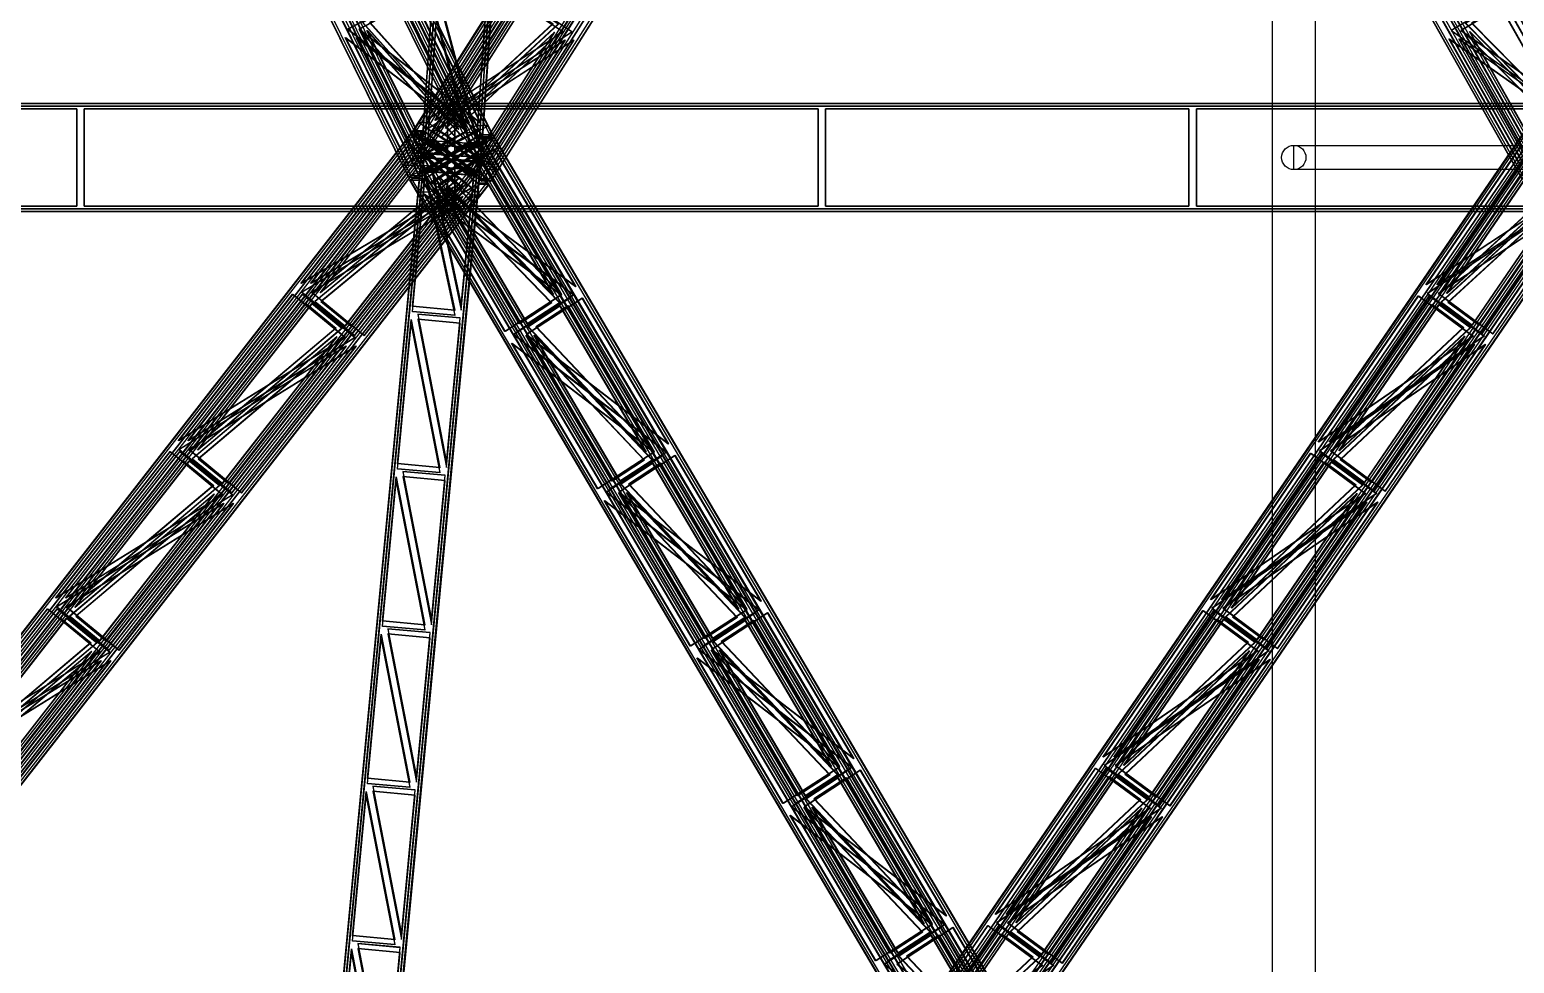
# Model space of a CAD drawing. Header units: millimetres. Extents: x -48000 to 1060615, y -2000 to 333000.
# Drawn here: x -11377 to -364, y 74025 to 80947 of the extents above; entities that cross this region are included whole.
import ezdxf

# ---------------------------------------------------------------- set-up
doc = ezdxf.new("R2010")
doc.units = ezdxf.units.MM
doc.layers.add('D-STR-CORE', color=7, linetype='Continuous', lineweight=25)
doc.layers.add('D-STR-STRC', color=7, linetype='Continuous', lineweight=25)

msp = doc.modelspace()

# ---------------------------------------------------------------- linework, layer by layer
at = {"layer": 'D-STR-CORE'}
for points in [[(-2160, 18300), (-1840, 18300), (-1840, 224550), (-2160, 224550)], [(-2160, 18300), (-1840, 18300), (-1840, 224550), (-2160, 224550)], [(-2000, 80090), (2000, 80090), (2000, 79910), (-2000, 79910)], [(2000, 79910), (-2000, 79910), (-2000, 80090), (2000, 80090)]]:
    msp.add_lwpolyline(points, close=True, dxfattribs=at)
msp.add_circle((-2000, 80000), 90, dxfattribs=at)
at = {"layer": 'D-STR-STRC'}
for points in [[(-8546.53, 80174.39), (-296.53, 93174.39)], [(-8477.42, 80174.39), (-227.42, 93174.39)], [(-8116.11, 80086.83), (-14541.46, 93086.83)], [(-8099, 80095.97), (-14524.35, 93095.97)], [(-8058.75, 80086.83), (-14484.1, 93086.83)], [(-8041.63, 80095.97), (-14466.98, 93095.97)], [(-8037.02, 80137.1), (-14462.37, 93137.1)], [(-8019.91, 80146.24), (-14445.25, 93146.24)], [(-7949.6, 80137.1), (-14374.95, 93137.1)], [(-7932.49, 80146.24), (-14357.84, 93146.24)], [(-8530.16, 80163.49), (-280.16, 93163.49)], [(-8461.05, 80163.49), (-211.05, 93163.49)], [(-8444.6, 80114.44), (-194.6, 93114.44)], [(-8428.22, 80103.54), (-178.22, 93103.54)], [(-8399.25, 80114.44), (-149.25, 93114.44)], [(-8382.87, 80103.54), (-132.87, 93103.54)], [(-8469.47, 80030.39), (-7557.15, 93030.39)], [(-8469.47, 80030.39), (-7557.15, 93030.39)], [(-8469.47, 79999.82), (-7557.15, 92999.82)], [(-8469.47, 79999.82), (-7557.15, 92999.82)], [(-8449.52, 80029.02), (-7537.19, 93029.02)], [(-8449.52, 80029.02), (-7537.19, 93029.02)], [(-8449.52, 79998.44), (-7537.19, 92998.44)], [(-8449.52, 79998.44), (-7537.19, 92998.44)], [(-8050.48, 80001.56), (-7138.16, 93001.56)], [(-8050.48, 80001.56), (-7138.16, 93001.56)], [(-8050.48, 79970.98), (-7138.16, 92970.98)], [(-8050.48, 79970.98), (-7138.16, 92970.98)], [(-8030.53, 80000.18), (-7118.2, 93000.18)], [(-8030.53, 80000.18), (-7118.2, 93000.18)], [(-8030.53, 79969.61), (-7118.2, 92969.61)], [(-8030.53, 79969.61), (-7118.2, 92969.61)], [(-8567.51, 79853.76), (-14992.86, 92853.76)], [(-8550.4, 79862.9), (-14975.75, 92862.9)], [(-8480.09, 79853.76), (-14905.44, 92853.76)], [(-8462.98, 79862.9), (-14888.33, 92862.9)], [(-8458.37, 79904.03), (-14883.71, 92904.03)], [(-8441.25, 79913.17), (-14866.6, 92913.17)], [(-8401, 79904.03), (-14826.35, 92904.03)], [(-8383.89, 79913.17), (-14809.24, 92913.17)], [(-8117.13, 79896.46), (132.87, 92896.46)], [(-8100.75, 79885.56), (149.25, 92885.56)], [(-8071.78, 79896.46), (178.22, 92896.46)], [(-8055.4, 79885.56), (194.6, 92885.56)], [(-8038.95, 79836.51), (211.05, 92836.51)], [(-7969.84, 79836.51), (280.16, 92836.51)], [(-307.05, 79839.11), (-7644.72, 92839.11)], [(-290.27, 79849.17), (-7627.95, 92849.17)], [(-229.83, 79839.11), (-7567.5, 92839.11)], [(-213.05, 79849.17), (-7550.73, 92849.17)], [(-201.5, 79894.42), (-7539.18, 92894.42)], [(-184.72, 79904.47), (-7522.4, 92904.47)], [(-150.82, 79894.42), (-7488.5, 92894.42)], [(-134.05, 79904.47), (-7471.72, 92904.47)], [(-8022.58, 79825.61), (227.42, 92825.61)], [(-7953.47, 79825.61), (296.53, 92825.61)], [(-16500, 80400), (16500, 80400)], [(16500, 80400), (-16500, 80400)], [(-16500, 80380), (16500, 80380)], [(16500, 80380), (-16500, 80380)], [(-19443.53, 66200.26), (-8530.4, 80200.26)], [(-19428.38, 66187.75), (-8515.25, 80187.75)], [(-19367.67, 66200.26), (-8454.54, 80200.26)], [(-19352.52, 66187.75), (-8439.39, 80187.75)], [(-9875.76, 66185.31), (-294.2, 80185.31)], [(-9860.05, 66173.73), (-278.49, 80173.73)], [(-9790.07, 66185.31), (-208.51, 80185.31)], [(-9774.36, 66173.73), (-192.8, 80173.73)], [(-8591.2, 80122.27), (-8530.4, 80200.26)], [(-8546.53, 80174.39), (-8493.32, 80258.23)], [(-8515.34, 80122.27), (-8454.54, 80200.26)], [(-8477.42, 80174.39), (-8424.21, 80258.23)], [(-8444.6, 80114.44), (-8391.39, 80198.29)], [(-8399.25, 80114.44), (-8346.04, 80198.29)], [(-8099, 80095.97), (-8142.96, 80184.92)], [(-8041.63, 80095.97), (-8085.6, 80184.92)], [(-8019.91, 80146.24), (-8063.87, 80235.19)], [(-7932.49, 80146.24), (-7976.45, 80235.19)], [(-19347.15, 66131.42), (-8434.02, 80131.42)], [(-19331.99, 66118.91), (-8418.86, 80118.91)], [(-19297.36, 66131.42), (-8384.23, 80131.42)], [(-19282.21, 66118.91), (-8369.08, 80118.91)], [(-9774.63, 66121.61), (-193.07, 80121.61)], [(-9758.92, 66110.03), (-177.36, 80110.03)], [(-9718.4, 66121.61), (-136.83, 80121.61)], [(-9702.69, 66110.03), (-121.12, 80110.03)], [(-8494.81, 80053.43), (-8434.02, 80131.42)], [(-8469.47, 80030.39), (-8462.54, 80129.19)], [(-8469.47, 80030.39), (-8462.54, 80129.19)], [(-8469.47, 79999.82), (-8462.54, 80098.61)], [(-8469.47, 79999.82), (-8462.54, 80098.61)], [(-8445.03, 80053.43), (-8384.23, 80131.42)], [(121.47, 66100.03), (-8128.53, 80100.03)], [(137.65, 66110.56), (-8112.35, 80110.56)], [(-8062.25, 80025.54), (-8112.35, 80110.56)], [(185.98, 66100.03), (-8064.02, 80100.03)], [(193.57, 66157.94), (-8056.43, 80157.94)], [(202.16, 66110.56), (-8047.84, 80110.56)], [(-7997.74, 80025.54), (-8047.84, 80110.56)], [(209.76, 66168.47), (-8040.24, 80168.47)], [(-7990.14, 80083.45), (-8040.24, 80168.47)], [(-8030.53, 80000.18), (-8023.6, 80098.98)], [(-8030.53, 80000.18), (-8023.6, 80098.98)], [(-8030.53, 79969.61), (-8023.6, 80068.4)], [(-8030.53, 79969.61), (-8023.6, 80068.4)], [(291.88, 66157.94), (-7958.12, 80157.94)], [(308.06, 66168.47), (-7941.94, 80168.47)], [(-7891.84, 80083.45), (-7941.94, 80168.47)], [(-9800.61, 66040.66), (-8469.05, 80040.66)], [(-9800.61, 66040.66), (-8469.05, 80040.66)], [(-9800.61, 65999.55), (-8469.05, 79999.55)], [(-9800.61, 65999.55), (-8469.05, 79999.55)], [(-9780.7, 66038.83), (-8449.13, 80038.83)], [(-9780.7, 66038.83), (-8449.13, 80038.83)], [(-9780.7, 65997.72), (-8449.13, 79997.72)], [(-9780.7, 65997.72), (-8449.13, 79997.72)], [(-9382.43, 66002.28), (-8050.87, 80002.28)], [(-9382.43, 66002.28), (-8050.87, 80002.28)], [(-9382.43, 65961.17), (-8050.87, 79961.17)], [(-9382.43, 65961.17), (-8050.87, 79961.17)], [(-9362.52, 66000.45), (-8030.95, 80000.45)], [(-9362.52, 66000.45), (-8030.95, 80000.45)], [(-9362.52, 65959.34), (-8030.95, 79959.34)], [(-9362.52, 65959.34), (-8030.95, 79959.34)], [(-8458.37, 79904.03), (-8502.33, 79992.97)], [(-8478.35, 79942.85), (-8469.05, 80040.66)], [(-8478.35, 79942.85), (-8469.05, 80040.66)], [(-8478.35, 79901.74), (-8469.05, 79999.55)], [(-8478.35, 79901.74), (-8469.05, 79999.55)], [(-8401, 79904.03), (-8444.96, 79992.97)], [(-8100.75, 79885.56), (-8047.54, 79969.4)], [(-8055.4, 79885.56), (-8002.19, 79969.4)], [(-8040.26, 79902.64), (-8030.95, 80000.45)], [(-8040.26, 79902.64), (-8030.95, 80000.45)], [(-8040.26, 79861.53), (-8030.95, 79959.34)], [(-8040.26, 79861.53), (-8030.95, 79959.34)], [(-19044.06, 65881.09), (-8130.92, 79881.09)], [(-19028.9, 65868.58), (-8115.77, 79868.58)], [(-18994.27, 65881.09), (-8081.14, 79881.09)], [(-18979.12, 65868.58), (-8065.98, 79868.58)], [(-9460.44, 65889.97), (121.12, 79889.97)], [(-9444.73, 65878.39), (136.83, 79878.39)], [(-9404.21, 65889.97), (177.36, 79889.97)], [(-9388.5, 65878.39), (193.07, 79878.39)], [(-8567.51, 79853.76), (-8611.47, 79942.7)], [(-291.88, 65842.06), (-8541.88, 79842.06)], [(-8480.09, 79853.76), (-8524.06, 79942.7)], [(-202.16, 65889.44), (-8452.16, 79889.44)], [(-8402.06, 79804.42), (-8452.16, 79889.44)], [(-193.57, 65842.06), (-8443.57, 79842.06)], [(-185.98, 65899.97), (-8435.98, 79899.97)], [(-137.65, 65889.44), (-8387.65, 79889.44)], [(-8337.55, 79804.42), (-8387.65, 79889.44)], [(-121.47, 65899.97), (-8371.47, 79899.97)], [(-8176.57, 79790.58), (-8115.77, 79868.58)], [(-8126.78, 79790.58), (-8065.98, 79868.58)], [(-8022.58, 79825.61), (-7969.37, 79909.46)], [(-7953.47, 79825.61), (-7900.26, 79909.46)], [(-18973.74, 65812.25), (-8060.61, 79812.25)], [(-18958.59, 65799.74), (-8045.46, 79799.74)], [(-18897.88, 65812.25), (-7984.75, 79812.25)], [(-18882.73, 65799.74), (-7969.6, 79799.74)], [(-9388.77, 65826.27), (192.8, 79826.27)], [(-9373.06, 65814.69), (208.51, 79814.69)], [(-9303.08, 65826.27), (278.49, 79826.27)], [(-9287.37, 65814.69), (294.2, 79814.69)], [(-308.06, 65831.53), (-8558.06, 79831.53)], [(-8507.96, 79746.51), (-8558.06, 79831.53)], [(-209.76, 65831.53), (-8459.76, 79831.53)], [(-8409.66, 79746.51), (-8459.76, 79831.53)], [(-8106.26, 79721.74), (-8045.46, 79799.74)], [(-8030.39, 79721.74), (-7969.6, 79799.74)], [(-16500, 79620), (16500, 79620)], [(16500, 79620), (-16500, 79620)], [(-16500, 79600), (16500, 79600)], [(16500, 79600), (-16500, 79600)]]:
    msp.add_lwpolyline(points, dxfattribs=at)
for points in [[(-8546.53, 80174.39), (-8022.58, 79825.61), (227.42, 92825.61), (-296.53, 93174.39)], [(-8543.07, 80174.39), (-8019.12, 79825.61), (230.88, 92825.61), (-293.07, 93174.39)], [(-8480.88, 80174.39), (-7956.93, 79825.61), (293.07, 92825.61), (-230.88, 93174.39)], [(-8477.42, 80174.39), (-7953.47, 79825.61), (296.53, 92825.61), (-227.42, 93174.39)], [(-8019.91, 80146.24), (-8567.51, 79853.76), (-14992.86, 92853.76), (-14445.25, 93146.24)], [(-8015.54, 80146.24), (-8563.14, 79853.76), (-14988.49, 92853.76), (-14440.88, 93146.24)], [(-7936.86, 80146.24), (-8484.46, 79853.76), (-14909.81, 92853.76), (-14362.21, 93146.24)], [(-7932.49, 80146.24), (-8480.09, 79853.76), (-14905.44, 92853.76), (-14357.84, 93146.24)], [(-8099, 80095.97), (-8458.37, 79904.03), (-14883.71, 92904.03), (-14524.35, 93095.97)], [(-8094.63, 80095.97), (-8454, 79904.03), (-14879.34, 92904.03), (-14519.98, 93095.97)], [(-8046, 80095.97), (-8405.37, 79904.03), (-14830.72, 92904.03), (-14471.35, 93095.97)], [(-8041.63, 80095.97), (-8401, 79904.03), (-14826.35, 92904.03), (-14466.98, 93095.97)], [(-8444.6, 80114.44), (-8100.75, 79885.56), (149.25, 92885.56), (-194.6, 93114.44)], [(-8441.14, 80114.44), (-8097.3, 79885.56), (152.7, 92885.56), (-191.14, 93114.44)], [(-8402.7, 80114.44), (-8058.86, 79885.56), (191.14, 92885.56), (-152.7, 93114.44)], [(-8399.25, 80114.44), (-8055.4, 79885.56), (194.6, 92885.56), (-149.25, 93114.44)], [(229.83, 80160.89), (-307.05, 79839.11), (-7644.72, 92839.11), (-7107.85, 93160.89)], [(233.69, 80160.89), (-303.19, 79839.11), (-7640.86, 92839.11), (-7103.99, 93160.89)], [(303.19, 80160.89), (-233.69, 79839.11), (-7571.36, 92839.11), (-7034.48, 93160.89)], [(307.05, 80160.89), (-229.83, 79839.11), (-7567.5, 92839.11), (-7030.62, 93160.89)], [(150.82, 80105.58), (-201.5, 79894.42), (-7539.18, 92894.42), (-7186.85, 93105.58)], [(154.69, 80105.58), (-197.64, 79894.42), (-7535.32, 92894.42), (-7182.99, 93105.58)], [(197.64, 80105.58), (-154.69, 79894.42), (-7492.36, 92894.42), (-7140.03, 93105.58)], [(201.5, 80105.58), (-150.82, 79894.42), (-7488.5, 92894.42), (-7136.17, 93105.58)], [(-8030.53, 80000.18), (-8469.47, 80030.39), (-7557.15, 93030.39), (-7118.2, 93000.18)], [(-8030.53, 80000.18), (-8469.47, 80030.39), (-7557.15, 93030.39), (-7118.2, 93000.18)], [(-8030.53, 79997.96), (-8469.47, 80028.17), (-7557.15, 93028.17), (-7118.2, 92997.96)], [(-8030.53, 79997.96), (-8469.47, 80028.17), (-7557.15, 93028.17), (-7118.2, 92997.96)], [(-8030.53, 79971.83), (-8469.47, 80002.04), (-7557.15, 93002.04), (-7118.2, 92971.83)], [(-8030.53, 79971.83), (-8469.47, 80002.04), (-7557.15, 93002.04), (-7118.2, 92971.83)], [(-8030.53, 79969.61), (-8469.47, 79999.82), (-7557.15, 92999.82), (-7118.2, 92969.61)], [(-8030.53, 79969.61), (-8469.47, 79999.82), (-7557.15, 92999.82), (-7118.2, 92969.61)], [(-8117.88, 80256.93), (-8577.49, 81186.83), (-9018.14, 80951.48)], [(-8113.51, 80256.93), (-8573.12, 81186.83), (-9013.77, 80951.48)], [(-8034.83, 80256.93), (-8494.44, 81186.83), (-8935.09, 80951.48)], [(-8030.46, 80256.93), (-8490.07, 81186.83), (-8930.72, 80951.48)], [(-8436.63, 80274.17), (-7840.91, 81212.86), (-7419.3, 80932.21)], [(-8433.17, 80274.17), (-7837.46, 81212.86), (-7415.84, 80932.21)], [(-8370.98, 80274.17), (-7775.27, 81212.86), (-7353.65, 80932.21)], [(-8367.52, 80274.17), (-7771.81, 81212.86), (-7350.19, 80932.21)], [(125.53, 80266.12), (-401.78, 81200.34), (-833.8, 80941.41)], [(129.39, 80266.12), (-397.92, 81200.34), (-829.94, 80941.41)], [(198.89, 80266.12), (-328.42, 81200.34), (-760.44, 80941.41)], [(202.75, 80266.12), (-324.56, 81200.34), (-756.58, 80941.41)], [(-8196.97, 80206.66), (-8656.58, 81136.56), (-8908.99, 81001.75)], [(-8192.6, 80206.66), (-8652.21, 81136.56), (-8904.62, 81001.75)], [(-8143.98, 80206.66), (-8603.59, 81136.56), (-8856, 81001.75)], [(-8139.6, 80206.66), (-8599.22, 81136.56), (-8851.63, 81001.75)], [(-8334.7, 80214.22), (-7738.98, 81152.92), (-7497.47, 80992.16)], [(-8331.24, 80214.22), (-7735.53, 81152.92), (-7494.02, 80992.16)], [(-8060.38, 80146.18), (-7996.31, 81059.1), (-8310.55, 81080.72)], [(-8060.38, 80146.18), (-7996.31, 81059.1), (-8310.55, 81080.72)], [(-8060.38, 80143.95), (-7996.31, 81056.87), (-8310.55, 81078.5)], [(-8060.38, 80143.95), (-7996.31, 81056.87), (-8310.55, 81078.5)], [(-8060.38, 80117.82), (-7996.31, 81030.74), (-8310.55, 81052.37)], [(-8060.38, 80117.82), (-7996.31, 81030.74), (-8310.55, 81052.37)], [(-8292.8, 80214.22), (-7697.09, 81152.92), (-7455.58, 80992.16)], [(-8289.35, 80214.22), (-7693.63, 81152.92), (-7452.12, 80992.16)], [(46.52, 80210.81), (-480.79, 81145.03), (-728.25, 80996.72)], [(50.38, 80210.81), (-476.92, 81145.03), (-724.39, 80996.72)], [(93.34, 80210.81), (-433.97, 81145.03), (-681.44, 80996.72)], [(97.2, 80210.81), (-430.11, 81145.03), (-677.58, 80996.72)], [(-8215.69, 80146.07), (-8468.1, 80011.26), (-8927.71, 80941.16)], [(-8211.32, 80146.07), (-8463.73, 80011.26), (-8923.34, 80941.16)], [(-8162.7, 80146.07), (-8415.11, 80011.26), (-8874.72, 80941.16)], [(-8158.32, 80146.07), (-8410.74, 80011.26), (-8870.35, 80941.16)], [(-8108.39, 80104.81), (-8422.63, 80126.44), (-8358.57, 81039.36)], [(-8108.39, 80104.81), (-8422.63, 80126.44), (-8358.57, 81039.36)], [(-8108.39, 80102.59), (-8422.63, 80124.21), (-8358.57, 81037.13)], [(-8108.39, 80102.59), (-8422.63, 80124.21), (-8358.57, 81037.13)], [(-8108.39, 80076.46), (-8422.63, 80098.08), (-8358.57, 81011)], [(-8108.39, 80076.46), (-8422.63, 80098.08), (-8358.57, 81011)], [(-8108.39, 80074.23), (-8422.63, 80095.86), (-8358.57, 81008.78)], [(-8108.39, 80074.23), (-8422.63, 80095.86), (-8358.57, 81008.78)], [(-8060.38, 80115.6), (-7996.31, 81028.52), (-8310.55, 81050.15)], [(-8060.38, 80115.6), (-7996.31, 81028.52), (-8310.55, 81050.15)], [(-8136.6, 80196.34), (-8577.25, 79960.98), (-9036.86, 80890.89)], [(-8132.23, 80196.34), (-8572.88, 79960.98), (-9032.49, 80890.89)], [(-8053.55, 80196.34), (-8494.2, 79960.98), (-8953.81, 80890.89)], [(-8049.18, 80196.34), (-8489.83, 79960.98), (-8949.44, 80890.89)], [(-8423.73, 80211.91), (-8002.11, 79931.26), (-7406.4, 80869.96)], [(-8420.28, 80211.91), (-7998.66, 79931.26), (-7402.94, 80869.96)], [(-8358.08, 80211.91), (-7936.46, 79931.26), (-7340.75, 80869.96)], [(-8354.63, 80211.91), (-7933.01, 79931.26), (-7337.3, 80869.96)], [(-8321.8, 80151.97), (-8080.29, 79991.2), (-7484.58, 80929.9)], [(-8318.34, 80151.97), (-8076.83, 79991.2), (-7481.12, 80929.9)], [(-8279.9, 80151.97), (-8038.39, 79991.2), (-7442.68, 80929.9)], [(-8276.45, 80151.97), (-8034.94, 79991.2), (-7439.23, 80929.9)], [(109.73, 80204.59), (-322.29, 79945.67), (-849.59, 80879.89)], [(113.59, 80204.59), (-318.43, 79945.67), (-845.73, 80879.89)], [(183.09, 80204.59), (-248.93, 79945.67), (-776.23, 80879.89)], [(186.96, 80204.59), (-245.06, 79945.67), (-772.37, 80879.89)], [(30.73, 80149.29), (-216.74, 80000.97), (-744.05, 80935.19)], [(34.59, 80149.29), (-212.88, 80000.97), (-740.19, 80935.19)], [(77.55, 80149.29), (-169.92, 80000.97), (-697.23, 80935.19)], [(81.41, 80149.29), (-166.06, 80000.97), (-693.37, 80935.19)], [(-16500, 80400), (-16500, 79600), (16500, 79600), (16500, 80400)], [(16500, 80400), (16500, 79600), (-16500, 79600), (-16500, 80400)], [(-13722.5, 80360), (-13722.5, 79640), (-11027.5, 79640), (-11027.5, 80360)], [(-11027.5, 80360), (-11027.5, 79640), (-13722.5, 79640), (-13722.5, 80360)], [(-10972.5, 80360), (-10972.5, 79640), (-8277.5, 79640), (-8277.5, 80360)], [(-8277.5, 80360), (-8277.5, 79640), (-10972.5, 79640), (-10972.5, 80360)], [(-8222.5, 80360), (-8222.5, 79640), (-5527.5, 79640), (-5527.5, 80360)], [(-5527.5, 80360), (-5527.5, 79640), (-8222.5, 79640), (-8222.5, 80360)], [(-5472.5, 80360), (-5472.5, 79640), (-2777.5, 79640), (-2777.5, 80360)], [(-2777.5, 80360), (-2777.5, 79640), (-5472.5, 79640), (-5472.5, 80360)], [(-2722.5, 80360), (-2722.5, 79640), (-27.5, 79640), (-27.5, 80360)], [(-27.5, 80360), (-27.5, 79640), (-2722.5, 79640), (-2722.5, 80360)], [(-19443.53, 66200.26), (-18958.59, 65799.74), (-8045.46, 79799.74), (-8530.4, 80200.26)], [(-19439.74, 66200.26), (-18954.8, 65799.74), (-8041.67, 79799.74), (-8526.61, 80200.26)], [(-19371.46, 66200.26), (-18886.52, 65799.74), (-7973.39, 79799.74), (-8458.33, 80200.26)], [(-19367.67, 66200.26), (-18882.73, 65799.74), (-7969.6, 79799.74), (-8454.54, 80200.26)], [(-9875.76, 66185.31), (-9373.06, 65814.69), (208.51, 79814.69), (-294.2, 80185.31)], [(-9871.48, 66185.31), (-9368.78, 65814.69), (212.79, 79814.69), (-289.91, 80185.31)], [(-9794.36, 66185.31), (-9291.65, 65814.69), (289.91, 79814.69), (-212.79, 80185.31)], [(-9790.07, 66185.31), (-9287.37, 65814.69), (294.2, 79814.69), (-208.51, 80185.31)], [(-7976.45, 80235.19), (-8063.87, 80235.19), (-8611.47, 79942.7), (-8524.06, 79942.7)], [(-8546.53, 80174.39), (-8477.42, 80174.39), (-8461.05, 80163.49), (-8530.16, 80163.49)], [(-8546.53, 80174.39), (-8477.42, 80174.39), (-7953.47, 79825.61), (-8022.58, 79825.61)], [(-8530.4, 80200.26), (-8454.54, 80200.26), (-8439.39, 80187.75), (-8515.25, 80187.75)], [(-8530.4, 80200.26), (-8454.54, 80200.26), (-7969.6, 79799.74), (-8045.46, 79799.74)], [(-8142.96, 80184.92), (-8085.6, 80184.92), (-8444.96, 79992.97), (-8502.33, 79992.97)], [(-8493.32, 80258.23), (-8424.21, 80258.23), (-7900.26, 79909.46), (-7969.37, 79909.46)], [(-8346.04, 80198.29), (-8391.39, 80198.29), (-8047.54, 79969.4), (-8002.19, 79969.4)], [(-19347.15, 66131.42), (-19028.9, 65868.58), (-8115.77, 79868.58), (-8434.02, 80131.42)], [(-19343.35, 66131.42), (-19025.11, 65868.58), (-8111.98, 79868.58), (-8430.22, 80131.42)], [(-19301.15, 66131.42), (-18982.91, 65868.58), (-8069.78, 79868.58), (-8388.02, 80131.42)], [(-19297.36, 66131.42), (-18979.12, 65868.58), (-8065.98, 79868.58), (-8384.23, 80131.42)], [(-9774.63, 66121.61), (-9444.73, 65878.39), (136.83, 79878.39), (-193.07, 80121.61)], [(-9770.35, 66121.61), (-9440.45, 65878.39), (141.12, 79878.39), (-188.78, 80121.61)], [(-9722.68, 66121.61), (-9392.78, 65878.39), (188.78, 79878.39), (-141.12, 80121.61)], [(-9718.4, 66121.61), (-9388.5, 65878.39), (193.07, 79878.39), (-136.83, 80121.61)], [(-9365.44, 79065.11), (-8560.89, 80097.24), (-8170.66, 79774.93)], [(-9361.65, 79065.11), (-8557.1, 80097.24), (-8166.87, 79774.93)], [(-9293.37, 79065.11), (-8488.82, 80097.24), (-8098.59, 79774.93)], [(-9289.58, 79065.11), (-8485.03, 80097.24), (-8094.8, 79774.93)], [(-8591.2, 80122.27), (-8515.34, 80122.27), (-8030.39, 79721.74), (-8106.26, 79721.74)], [(-7932.49, 80146.24), (-8019.91, 80146.24), (-8567.51, 79853.76), (-8480.09, 79853.76)], [(209.76, 66168.47), (-308.06, 65831.53), (-8558.06, 79831.53), (-8040.24, 80168.47)], [(-7941.94, 80168.47), (-8040.24, 80168.47), (-8558.06, 79831.53), (-8459.76, 79831.53)], [(214.67, 66168.47), (-303.14, 65831.53), (-8553.14, 79831.53), (-8035.33, 80168.47)], [(-7891.84, 80083.45), (-7990.14, 80083.45), (-8507.96, 79746.51), (-8409.66, 79746.51)], [(303.14, 66168.47), (-214.67, 65831.53), (-8464.67, 79831.53), (-7946.86, 80168.47)], [(-8023.6, 80098.98), (-8023.6, 80068.4), (-8462.54, 80098.61), (-8462.54, 80129.19)], [(-8023.6, 80068.4), (-8023.6, 80098.98), (-8462.54, 80129.19), (-8462.54, 80098.61)], [(308.06, 66168.47), (-209.76, 65831.53), (-8459.76, 79831.53), (-7941.94, 80168.47)], [(-8099, 80095.97), (-8041.63, 80095.97), (-8401, 79904.03), (-8458.37, 79904.03)], [(137.65, 66110.56), (-202.16, 65889.44), (-8452.16, 79889.44), (-8112.35, 80110.56)], [(-8112.35, 80110.56), (-8047.84, 80110.56), (-8387.65, 79889.44), (-8452.16, 79889.44)], [(142.57, 66110.56), (-197.25, 65889.44), (-8447.25, 79889.44), (-8107.43, 80110.56)], [(-8399.25, 80114.44), (-8444.6, 80114.44), (-8428.22, 80103.54), (-8382.87, 80103.54)], [(-8399.25, 80114.44), (-8444.6, 80114.44), (-8100.75, 79885.56), (-8055.4, 79885.56)], [(-7421.43, 79042.38), (-8022.51, 80062.39), (-8439.19, 79791.26)], [(-7416.51, 79042.38), (-8017.59, 80062.39), (-8434.27, 79791.26)], [(-8384.23, 80131.42), (-8434.02, 80131.42), (-8418.86, 80118.91), (-8369.08, 80118.91)], [(-8384.23, 80131.42), (-8434.02, 80131.42), (-8115.77, 79868.58), (-8065.98, 79868.58)], [(197.25, 66110.56), (-142.57, 65889.44), (-8392.57, 79889.44), (-8052.75, 80110.56)], [(202.16, 66110.56), (-137.65, 65889.44), (-8387.65, 79889.44), (-8047.84, 80110.56)], [(-7328.04, 79042.38), (-7929.12, 80062.39), (-8345.8, 79791.26)], [(-7323.13, 79042.38), (-7924.2, 80062.39), (-8340.88, 79791.26)], [(-8112.35, 80110.56), (-8047.84, 80110.56), (-8064.02, 80100.03), (-8128.53, 80100.03)], [(-8099, 80095.97), (-8041.63, 80095.97), (-8058.75, 80086.83), (-8116.11, 80086.83)], [(-7941.94, 80168.47), (-8040.24, 80168.47), (-8056.43, 80157.94), (-7958.12, 80157.94)], [(-7932.49, 80146.24), (-8019.91, 80146.24), (-8037.02, 80137.1), (-7949.6, 80137.1)], [(-1020.79, 79054.59), (-318.58, 80080.62), (85.94, 79782.38)], [(-1016.51, 79054.59), (-314.29, 80080.62), (90.23, 79782.38)], [(-939.38, 79054.59), (-237.17, 80080.62), (167.35, 79782.38)], [(-935.1, 79054.59), (-232.88, 80080.62), (171.64, 79782.38)], [(-9362.52, 66000.45), (-9800.61, 66040.66), (-8469.05, 80040.66), (-8030.95, 80000.45)], [(-9362.52, 66000.45), (-9800.61, 66040.66), (-8469.05, 80040.66), (-8030.95, 80000.45)], [(-9362.52, 65997.46), (-9800.61, 66037.67), (-8469.05, 80037.67), (-8030.95, 79997.46)], [(-9362.52, 65997.46), (-9800.61, 66037.67), (-8469.05, 80037.67), (-8030.95, 79997.46)], [(-9362.52, 65962.33), (-9800.61, 66002.54), (-8469.05, 80002.54), (-8030.95, 79962.33)], [(-9362.52, 65962.33), (-9800.61, 66002.54), (-8469.05, 80002.54), (-8030.95, 79962.33)], [(-9362.52, 65959.34), (-9800.61, 65999.55), (-8469.05, 79999.55), (-8030.95, 79959.34)], [(-9362.52, 65959.34), (-9800.61, 65999.55), (-8469.05, 79999.55), (-8030.95, 79959.34)], [(-9269.05, 78996.27), (-8464.5, 80028.39), (-8240.98, 79843.78)], [(-9265.26, 78996.27), (-8460.71, 80028.39), (-8237.18, 79843.78)], [(-9223.06, 78996.27), (-8418.51, 80028.39), (-8194.98, 79843.78)], [(-9219.27, 78996.27), (-8414.72, 80028.39), (-8191.19, 79843.78)], [(-8445.03, 80053.43), (-8494.81, 80053.43), (-8176.57, 79790.58), (-8126.78, 79790.58)], [(-8449.52, 80029.02), (-8449.52, 79998.44), (-8469.47, 79999.82), (-8469.47, 80030.39)], [(-8030.53, 80000.18), (-8030.53, 79969.61), (-8469.47, 79999.82), (-8469.47, 80030.39)], [(-8449.52, 79998.44), (-8449.52, 80029.02), (-8469.47, 80030.39), (-8469.47, 79999.82)], [(-8030.53, 79969.61), (-8030.53, 80000.18), (-8469.47, 80030.39), (-8469.47, 79999.82)], [(-8449.13, 80038.83), (-8449.13, 79997.72), (-8469.05, 79999.55), (-8469.05, 80040.66)], [(-8030.95, 80000.45), (-8030.95, 79959.34), (-8469.05, 79999.55), (-8469.05, 80040.66)], [(-8449.13, 79997.72), (-8449.13, 80038.83), (-8469.05, 80040.66), (-8469.05, 79999.55)], [(-8030.95, 79959.34), (-8030.95, 80000.45), (-8469.05, 80040.66), (-8469.05, 79999.55)], [(-8062.25, 80025.54), (-7997.74, 80025.54), (-8337.55, 79804.42), (-8402.06, 79804.42)], [(-7493.53, 78984.47), (-8094.61, 80004.48), (-8333.29, 79849.17)], [(-7488.62, 78984.47), (-8089.69, 80004.48), (-8328.38, 79849.17)], [(-7433.94, 78984.47), (-8035.01, 80004.48), (-8273.69, 79849.17)], [(-7429.02, 78984.47), (-8030.1, 80004.48), (-8268.78, 79849.17)], [(-8030.95, 80000.45), (-8030.95, 79959.34), (-8050.87, 79961.17), (-8050.87, 80002.28)], [(-8030.95, 79959.34), (-8030.95, 80000.45), (-8050.87, 80002.28), (-8050.87, 79961.17)], [(-8030.53, 80000.18), (-8030.53, 79969.61), (-8050.48, 79970.98), (-8050.48, 80001.56)], [(-8030.53, 79969.61), (-8030.53, 80000.18), (-8050.48, 80001.56), (-8050.48, 79970.98)], [(-919.66, 78990.89), (-217.44, 80016.92), (14.27, 79846.09)], [(-915.38, 78990.89), (-213.16, 80016.92), (18.56, 79846.09)], [(-867.71, 78990.89), (-165.49, 80016.92), (66.22, 79846.09)], [(-863.42, 78990.89), (-161.21, 80016.92), (70.51, 79846.09)], [(-8462.98, 79862.9), (-8550.4, 79862.9), (-8567.51, 79853.76), (-8480.09, 79853.76)], [(-8443.57, 79842.06), (-8541.88, 79842.06), (-8558.06, 79831.53), (-8459.76, 79831.53)], [(-8223.99, 78868.45), (-8537.62, 78897.24), (-8442.71, 79895.18)], [(-8223.99, 78868.45), (-8537.62, 78897.24), (-8442.71, 79895.18)], [(-8223.99, 78865.46), (-8537.62, 78894.25), (-8442.71, 79892.19)], [(-8223.99, 78865.46), (-8537.62, 78894.25), (-8442.71, 79892.19)], [(-8223.99, 78830.33), (-8537.62, 78859.12), (-8442.71, 79857.06)], [(-8223.99, 78830.33), (-8537.62, 78859.12), (-8442.71, 79857.06)], [(-8223.99, 78827.34), (-8537.62, 78856.13), (-8442.71, 79854.07)], [(-8223.99, 78827.34), (-8537.62, 78856.13), (-8442.71, 79854.07)], [(-8040.26, 79902.64), (-8040.26, 79861.53), (-8478.35, 79901.74), (-8478.35, 79942.85)], [(-8040.26, 79861.53), (-8040.26, 79902.64), (-8478.35, 79942.85), (-8478.35, 79901.74)], [(-8441.25, 79913.17), (-8383.89, 79913.17), (-8401, 79904.03), (-8458.37, 79904.03)], [(-8435.98, 79899.97), (-8371.47, 79899.97), (-8387.65, 79889.44), (-8452.16, 79889.44)], [(-8175, 78908.35), (-8080.08, 79906.29), (-8393.72, 79935.08)], [(-8175, 78908.35), (-8080.08, 79906.29), (-8393.72, 79935.08)], [(-8175, 78905.36), (-8080.08, 79903.3), (-8393.72, 79932.09)], [(-8175, 78905.36), (-8080.08, 79903.3), (-8393.72, 79932.09)], [(-8175, 78870.23), (-8080.08, 79868.17), (-8393.72, 79896.96)], [(-8175, 78870.23), (-8080.08, 79868.17), (-8393.72, 79896.96)], [(-8175, 78867.24), (-8080.08, 79865.18), (-8393.72, 79893.97)], [(-8175, 78867.24), (-8080.08, 79865.18), (-8393.72, 79893.97)], [(-8081.14, 79881.09), (-8130.92, 79881.09), (-8115.77, 79868.58), (-8065.98, 79868.58)], [(-8071.78, 79896.46), (-8117.13, 79896.46), (-8100.75, 79885.56), (-8055.4, 79885.56)], [(-9262.32, 78933.01), (-9038.79, 78748.39), (-8234.24, 79780.51)], [(-9258.52, 78933.01), (-9034.99, 78748.39), (-8230.44, 79780.51)], [(-9216.32, 78933.01), (-8992.8, 78748.39), (-8188.25, 79780.51)], [(-9212.53, 78933.01), (-8989, 78748.39), (-8184.45, 79780.51)], [(-7435.29, 78980.43), (-7851.97, 78709.3), (-8453.05, 79729.31)], [(-7430.38, 78980.43), (-7847.06, 78709.3), (-8448.13, 79729.31)], [(-7341.91, 78980.43), (-7758.59, 78709.3), (-8359.66, 79729.31)], [(-7336.99, 78980.43), (-7753.67, 78709.3), (-8354.75, 79729.31)], [(-7507.4, 78922.52), (-7746.08, 78767.21), (-8347.15, 79787.22)], [(-7502.48, 78922.52), (-7741.16, 78767.21), (-8342.24, 79787.22)], [(-7447.8, 78922.52), (-7686.48, 78767.21), (-8287.56, 79787.22)], [(-7442.89, 78922.52), (-7681.57, 78767.21), (-8282.64, 79787.22)], [(-8060.61, 79812.25), (-7984.75, 79812.25), (-7969.6, 79799.74), (-8045.46, 79799.74)], [(-8038.95, 79836.51), (-7969.84, 79836.51), (-7953.47, 79825.61), (-8022.58, 79825.61)], [(-909.42, 78928.14), (-677.71, 78757.3), (24.51, 79783.34)], [(-905.14, 78928.14), (-673.42, 78757.3), (28.79, 79783.34)], [(-857.47, 78928.14), (-625.76, 78757.3), (76.46, 79783.34)], [(-853.19, 78928.14), (-621.47, 78757.3), (80.75, 79783.34)], [(-9358.71, 79001.85), (-8968.48, 78679.55), (-8163.93, 79711.67)], [(-9354.91, 79001.85), (-8964.68, 78679.55), (-8160.13, 79711.67)], [(-9286.63, 79001.85), (-8896.41, 78679.55), (-8091.86, 79711.67)], [(-9282.84, 79001.85), (-8892.61, 78679.55), (-8088.06, 79711.67)], [(-1010.55, 78991.84), (-606.03, 78693.6), (96.18, 79719.64)], [(-1006.27, 78991.84), (-601.75, 78693.6), (100.47, 79719.64)], [(-929.14, 78991.84), (-524.62, 78693.6), (177.59, 79719.64)], [(-924.86, 78991.84), (-520.34, 78693.6), (181.88, 79719.64)], [(-10274.87, 77898.45), (-9426.24, 78987.12), (-9036.01, 78664.81)], [(-10271.08, 77898.45), (-9422.45, 78987.12), (-9032.22, 78664.81)], [(-10202.8, 77898.45), (-9354.17, 78987.12), (-8963.94, 78664.81)], [(-10199.01, 77898.45), (-9350.38, 78987.12), (-8960.15, 78664.81)], [(-1819.26, 77887.92), (-1076.59, 78973.06), (-672.07, 78674.82)], [(-1814.97, 77887.92), (-1072.3, 78973.06), (-667.78, 78674.82)], [(-1737.85, 77887.92), (-995.18, 78973.06), (-590.66, 78674.82)], [(-1733.56, 77887.92), (-990.89, 78973.06), (-586.37, 78674.82)], [(-10178.48, 77829.6), (-9329.85, 78918.28), (-9106.32, 78733.66)], [(-10174.69, 77829.6), (-9326.06, 78918.28), (-9102.53, 78733.66)], [(-10132.49, 77829.6), (-9283.86, 78918.28), (-9060.33, 78733.66)], [(-10128.7, 77829.6), (-9280.07, 78918.28), (-9056.54, 78733.66)], [(-6733.93, 77875.72), (-7371.33, 78957.36), (-7788.01, 78686.23)], [(-6729.01, 77875.72), (-7366.41, 78957.36), (-7783.09, 78686.23)], [(-6640.54, 77875.72), (-7277.94, 78957.36), (-7694.62, 78686.23)], [(-6635.63, 77875.72), (-7273.03, 78957.36), (-7689.71, 78686.23)], [(-6806.03, 77817.81), (-7443.43, 78899.45), (-7682.11, 78744.14)], [(-6801.12, 77817.81), (-7438.52, 78899.45), (-7677.2, 78744.14)], [(-6746.44, 77817.81), (-7383.84, 78899.45), (-7622.52, 78744.14)], [(-6741.52, 77817.81), (-7378.92, 78899.45), (-7617.6, 78744.14)], [(-1718.12, 77824.22), (-975.46, 78909.36), (-743.74, 78738.53)], [(-1713.84, 77824.22), (-971.17, 78909.36), (-739.46, 78738.53)], [(-1666.17, 77824.22), (-923.51, 78909.36), (-691.79, 78738.53)], [(-1661.89, 77824.22), (-919.22, 78909.36), (-687.5, 78738.53)], [(-8334.95, 77701.78), (-8648.59, 77730.57), (-8546.93, 78799.43)], [(-8334.95, 77701.78), (-8648.59, 77730.57), (-8546.93, 78799.43)], [(-8334.95, 77698.79), (-8648.59, 77727.58), (-8546.93, 78796.44)], [(-8334.95, 77698.79), (-8648.59, 77727.58), (-8546.93, 78796.44)], [(-8334.95, 77663.66), (-8648.59, 77692.45), (-8546.93, 78761.3)], [(-8334.95, 77663.66), (-8648.59, 77692.45), (-8546.93, 78761.3)], [(-8334.95, 77660.67), (-8648.59, 77689.46), (-8546.93, 78758.31)], [(-8334.95, 77660.67), (-8648.59, 77689.46), (-8546.93, 78758.31)], [(-8285.96, 77741.69), (-8184.3, 78810.54), (-8497.94, 78839.33)], [(-8285.96, 77741.69), (-8184.3, 78810.54), (-8497.94, 78839.33)], [(-8285.96, 77738.7), (-8184.3, 78807.55), (-8497.94, 78836.34)], [(-8285.96, 77738.7), (-8184.3, 78807.55), (-8497.94, 78836.34)], [(-8285.96, 77703.56), (-8184.3, 78772.42), (-8497.94, 78801.21)], [(-8285.96, 77703.56), (-8184.3, 78772.42), (-8497.94, 78801.21)], [(-8285.96, 77700.57), (-8184.3, 78769.43), (-8497.94, 78798.22)], [(-8285.96, 77700.57), (-8184.3, 78769.43), (-8497.94, 78798.22)], [(-10171.74, 77766.34), (-9948.21, 77581.72), (-9099.59, 78670.4)], [(-10167.95, 77766.34), (-9944.42, 77581.72), (-9095.79, 78670.4)], [(-10125.75, 77766.34), (-9902.22, 77581.72), (-9053.59, 78670.4)], [(-10121.96, 77766.34), (-9898.43, 77581.72), (-9049.8, 78670.4)], [(-6819.9, 77755.86), (-7058.58, 77600.55), (-7695.98, 78682.19)], [(-6814.98, 77755.86), (-7053.66, 77600.55), (-7691.06, 78682.19)], [(-6760.3, 77755.86), (-6998.98, 77600.55), (-7636.38, 78682.19)], [(-6755.39, 77755.86), (-6994.07, 77600.55), (-7631.47, 78682.19)], [(-1707.89, 77761.47), (-1476.17, 77590.64), (-733.5, 78675.78)], [(-1703.6, 77761.47), (-1471.89, 77590.64), (-729.22, 78675.78)], [(-1655.93, 77761.47), (-1424.22, 77590.64), (-681.55, 78675.78)], [(-1651.65, 77761.47), (-1419.93, 77590.64), (-677.27, 78675.78)], [(-10268.13, 77835.19), (-9877.9, 77512.88), (-9029.28, 78601.55)], [(-10264.34, 77835.19), (-9874.11, 77512.88), (-9025.48, 78601.55)], [(-10196.06, 77835.19), (-9805.83, 77512.88), (-8957.2, 78601.55)], [(-10192.27, 77835.19), (-9802.04, 77512.88), (-8953.41, 78601.55)], [(-6747.79, 77813.77), (-7164.47, 77542.64), (-7801.87, 78624.28)], [(-6742.88, 77813.77), (-7159.56, 77542.64), (-7796.96, 78624.28)], [(-6654.41, 77813.77), (-7071.09, 77542.64), (-7708.49, 78624.28)], [(-6649.49, 77813.77), (-7066.17, 77542.64), (-7703.57, 78624.28)], [(-1809.02, 77825.18), (-1404.5, 77526.94), (-661.83, 78612.08)], [(-1804.73, 77825.18), (-1400.21, 77526.94), (-657.54, 78612.08)], [(-1727.61, 77825.18), (-1323.09, 77526.94), (-580.42, 78612.08)], [(-1723.32, 77825.18), (-1318.8, 77526.94), (-576.14, 78612.08)], [(-11184.3, 76731.78), (-10335.67, 77820.45), (-9945.44, 77498.15)], [(-11180.51, 76731.78), (-10331.88, 77820.45), (-9941.65, 77498.15)], [(-11112.23, 76731.78), (-10263.6, 77820.45), (-9873.37, 77498.15)], [(-11108.44, 76731.78), (-10259.81, 77820.45), (-9869.58, 77498.15)], [(-11087.91, 76662.94), (-10239.28, 77751.61), (-10015.75, 77566.99)], [(-11084.12, 76662.94), (-10235.49, 77751.61), (-10011.96, 77566.99)], [(-11041.92, 76662.94), (-10193.29, 77751.61), (-9969.76, 77566.99)], [(-11038.12, 76662.94), (-10189.5, 77751.61), (-9965.97, 77566.99)], [(-6046.43, 76709.05), (-6683.83, 77790.7), (-7100.51, 77519.57)], [(-6041.51, 76709.05), (-6678.91, 77790.7), (-7095.59, 77519.57)], [(-5953.04, 76709.05), (-6590.44, 77790.7), (-7007.12, 77519.57)], [(-5948.13, 76709.05), (-6585.53, 77790.7), (-7002.21, 77519.57)], [(-2617.72, 76721.26), (-1875.05, 77806.4), (-1470.53, 77508.16)], [(-2613.43, 76721.26), (-1870.77, 77806.4), (-1466.25, 77508.16)], [(-2536.31, 76721.26), (-1793.64, 77806.4), (-1389.12, 77508.16)], [(-2532.03, 76721.26), (-1789.36, 77806.4), (-1384.84, 77508.16)], [(-8396.93, 76575.02), (-8295.27, 77643.87), (-8608.9, 77672.66)], [(-8396.93, 76575.02), (-8295.27, 77643.87), (-8608.9, 77672.66)], [(-8396.93, 76572.03), (-8295.27, 77640.88), (-8608.9, 77669.67)], [(-8396.93, 76572.03), (-8295.27, 77640.88), (-8608.9, 77669.67)], [(-6118.53, 76651.14), (-6755.93, 77732.79), (-6994.61, 77577.48)], [(-6113.62, 76651.14), (-6751.02, 77732.79), (-6989.7, 77577.48)], [(-6058.94, 76651.14), (-6696.34, 77732.79), (-6935.02, 77577.48)], [(-6054.02, 76651.14), (-6691.42, 77732.79), (-6930.1, 77577.48)], [(-2516.59, 76657.55), (-1773.92, 77742.7), (-1542.21, 77571.86)], [(-2512.3, 76657.55), (-1769.64, 77742.7), (-1537.92, 77571.86)], [(-2464.64, 76657.55), (-1721.97, 77742.7), (-1490.25, 77571.86)], [(-2460.35, 76657.55), (-1717.68, 77742.7), (-1485.97, 77571.86)], [(-8445.92, 76535.12), (-8759.55, 76563.91), (-8657.89, 77632.76)], [(-8445.92, 76535.12), (-8759.55, 76563.91), (-8657.89, 77632.76)], [(-8445.92, 76532.13), (-8759.55, 76560.92), (-8657.89, 77629.77)], [(-8445.92, 76532.13), (-8759.55, 76560.92), (-8657.89, 77629.77)], [(-8445.92, 76496.99), (-8759.55, 76525.78), (-8657.89, 77594.64)], [(-8445.92, 76496.99), (-8759.55, 76525.78), (-8657.89, 77594.64)], [(-8445.92, 76494), (-8759.55, 76522.79), (-8657.89, 77591.65)], [(-8445.92, 76494), (-8759.55, 76522.79), (-8657.89, 77591.65)], [(-8396.93, 76536.9), (-8295.27, 77605.75), (-8608.9, 77634.54)], [(-8396.93, 76536.9), (-8295.27, 77605.75), (-8608.9, 77634.54)], [(-8396.93, 76533.91), (-8295.27, 77602.76), (-8608.9, 77631.55)], [(-8396.93, 76533.91), (-8295.27, 77602.76), (-8608.9, 77631.55)], [(-11177.56, 76668.52), (-10787.33, 76346.22), (-9938.7, 77434.89)], [(-11173.77, 76668.52), (-10783.54, 76346.22), (-9934.91, 77434.89)], [(-11105.49, 76668.52), (-10715.26, 76346.22), (-9866.63, 77434.89)], [(-11101.7, 76668.52), (-10711.47, 76346.22), (-9862.84, 77434.89)], [(-11081.17, 76599.68), (-10857.64, 76415.06), (-10009.01, 77503.73)], [(-11077.38, 76599.68), (-10853.85, 76415.06), (-10005.22, 77503.73)], [(-11035.18, 76599.68), (-10811.65, 76415.06), (-9963.02, 77503.73)], [(-11031.39, 76599.68), (-10807.86, 76415.06), (-9959.23, 77503.73)], [(-6060.29, 76647.1), (-6476.97, 76375.97), (-7114.37, 77457.62)], [(-6055.38, 76647.1), (-6472.06, 76375.97), (-7109.46, 77457.62)], [(-5966.91, 76647.1), (-6383.59, 76375.97), (-7020.99, 77457.62)], [(-5961.99, 76647.1), (-6378.67, 76375.97), (-7016.07, 77457.62)], [(-6132.4, 76589.19), (-6371.08, 76433.88), (-7008.48, 77515.53)], [(-6127.48, 76589.19), (-6366.16, 76433.88), (-7003.56, 77515.53)], [(-6072.8, 76589.19), (-6311.48, 76433.88), (-6948.88, 77515.53)], [(-6067.89, 76589.19), (-6306.57, 76433.88), (-6943.97, 77515.53)], [(-2607.48, 76658.51), (-2202.96, 76360.27), (-1460.29, 77445.41)], [(-2603.2, 76658.51), (-2198.68, 76360.27), (-1456.01, 77445.41)], [(-2526.07, 76658.51), (-2121.55, 76360.27), (-1378.88, 77445.41)], [(-2521.79, 76658.51), (-2117.27, 76360.27), (-1374.6, 77445.41)], [(-2506.35, 76594.81), (-2274.63, 76423.97), (-1531.97, 77509.11)], [(-2502.07, 76594.81), (-2270.35, 76423.97), (-1527.68, 77509.11)], [(-2454.4, 76594.81), (-2222.68, 76423.97), (-1480.02, 77509.11)], [(-2450.11, 76594.81), (-2218.4, 76423.97), (-1475.73, 77509.11)], [(-12093.73, 75565.11), (-11245.1, 76653.78), (-10854.87, 76331.48)], [(-12089.93, 75565.11), (-11241.3, 76653.78), (-10851.08, 76331.48)], [(-12021.66, 75565.11), (-11173.03, 76653.78), (-10782.8, 76331.48)], [(-12017.86, 75565.11), (-11169.23, 76653.78), (-10779.01, 76331.48)], [(-11997.34, 75496.27), (-11148.71, 76584.94), (-10925.18, 76400.32)], [(-11993.54, 75496.27), (-11144.92, 76584.94), (-10921.39, 76400.32)], [(-11951.35, 75496.27), (-11102.72, 76584.94), (-10879.19, 76400.32)], [(-11947.55, 75496.27), (-11098.92, 76584.94), (-10875.39, 76400.32)], [(-5358.93, 75542.38), (-5996.33, 76624.03), (-6413.01, 76352.9)], [(-5354.01, 75542.38), (-5991.41, 76624.03), (-6408.09, 76352.9)], [(-5265.54, 75542.38), (-5902.94, 76624.03), (-6319.62, 76352.9)], [(-5260.63, 75542.38), (-5898.03, 76624.03), (-6314.71, 76352.9)], [(-5431.03, 75484.47), (-6068.43, 76566.12), (-6307.11, 76410.81)], [(-5426.12, 75484.47), (-6063.52, 76566.12), (-6302.2, 76410.81)], [(-5371.44, 75484.47), (-6008.84, 76566.12), (-6247.52, 76410.81)], [(-5366.52, 75484.47), (-6003.92, 76566.12), (-6242.6, 76410.81)], [(-3416.18, 75554.59), (-2673.52, 76639.73), (-2268.99, 76341.49)], [(-3411.9, 75554.59), (-2669.23, 76639.73), (-2264.71, 76341.49)], [(-3334.77, 75554.59), (-2592.11, 76639.73), (-2187.59, 76341.49)], [(-3330.49, 75554.59), (-2587.82, 76639.73), (-2183.3, 76341.49)], [(-3315.05, 75490.89), (-2572.38, 76576.03), (-2340.67, 76405.19)], [(-3310.77, 75490.89), (-2568.1, 76576.03), (-2336.38, 76405.19)], [(-3263.1, 75490.89), (-2520.43, 76576.03), (-2288.72, 76405.19)], [(-3258.82, 75490.89), (-2516.15, 76576.03), (-2284.43, 76405.19)], [(-8556.88, 75368.45), (-8870.52, 75397.24), (-8768.86, 76466.09)], [(-8556.88, 75368.45), (-8870.52, 75397.24), (-8768.86, 76466.09)], [(-8556.88, 75365.46), (-8870.52, 75394.25), (-8768.86, 76463.1)], [(-8556.88, 75365.46), (-8870.52, 75394.25), (-8768.86, 76463.1)], [(-8556.88, 75330.33), (-8870.52, 75359.12), (-8768.86, 76427.97)], [(-8556.88, 75330.33), (-8870.52, 75359.12), (-8768.86, 76427.97)], [(-8507.89, 75408.35), (-8406.23, 76477.21), (-8719.86, 76506)], [(-8507.89, 75408.35), (-8406.23, 76477.21), (-8719.86, 76506)], [(-8507.89, 75405.36), (-8406.23, 76474.22), (-8719.86, 76503.01)], [(-8507.89, 75405.36), (-8406.23, 76474.22), (-8719.86, 76503.01)], [(-8507.89, 75370.23), (-8406.23, 76439.08), (-8719.86, 76467.87)], [(-8507.89, 75370.23), (-8406.23, 76439.08), (-8719.86, 76467.87)], [(-8507.89, 75367.24), (-8406.23, 76436.09), (-8719.86, 76464.88)], [(-8507.89, 75367.24), (-8406.23, 76436.09), (-8719.86, 76464.88)], [(-11990.6, 75433.01), (-11767.07, 75248.39), (-10918.44, 76337.06)], [(-11986.81, 75433.01), (-11763.28, 75248.39), (-10914.65, 76337.06)], [(-11944.61, 75433.01), (-11721.08, 75248.39), (-10872.45, 76337.06)], [(-11940.81, 75433.01), (-11717.28, 75248.39), (-10868.66, 76337.06)], [(-8556.88, 75327.34), (-8870.52, 75356.13), (-8768.86, 76424.98)], [(-8556.88, 75327.34), (-8870.52, 75356.13), (-8768.86, 76424.98)], [(-5444.9, 75422.52), (-5683.58, 75267.21), (-6320.98, 76348.86)], [(-5439.98, 75422.52), (-5678.66, 75267.21), (-6316.06, 76348.86)], [(-5385.3, 75422.52), (-5623.98, 75267.21), (-6261.38, 76348.86)], [(-5380.39, 75422.52), (-5619.07, 75267.21), (-6256.47, 76348.86)], [(-3304.81, 75428.14), (-3073.1, 75257.3), (-2330.43, 76342.45)], [(-3300.53, 75428.14), (-3068.81, 75257.3), (-2326.15, 76342.45)], [(-3252.86, 75428.14), (-3021.15, 75257.3), (-2278.48, 76342.45)], [(-3248.58, 75428.14), (-3016.86, 75257.3), (-2274.19, 76342.45)], [(-12086.99, 75501.85), (-11696.76, 75179.55), (-10848.13, 76268.22)], [(-12083.19, 75501.85), (-11692.97, 75179.55), (-10844.34, 76268.22)], [(-12014.92, 75501.85), (-11624.69, 75179.55), (-10776.06, 76268.22)], [(-12011.12, 75501.85), (-11620.9, 75179.55), (-10772.27, 76268.22)], [(-5372.79, 75480.43), (-5789.47, 75209.3), (-6426.87, 76290.95)], [(-5367.88, 75480.43), (-5784.56, 75209.3), (-6421.96, 76290.95)], [(-5279.41, 75480.43), (-5696.09, 75209.3), (-6333.49, 76290.95)], [(-5274.49, 75480.43), (-5691.17, 75209.3), (-6328.57, 76290.95)], [(-3405.94, 75491.84), (-3001.42, 75193.6), (-2258.76, 76278.74)], [(-3401.66, 75491.84), (-2997.14, 75193.6), (-2254.47, 76278.74)], [(-3324.54, 75491.84), (-2920.02, 75193.6), (-2177.35, 76278.74)], [(-3320.25, 75491.84), (-2915.73, 75193.6), (-2173.06, 76278.74)], [(-4671.43, 74375.72), (-5308.83, 75457.36), (-5725.51, 75186.23)], [(-4666.51, 74375.72), (-5303.91, 75457.36), (-5720.59, 75186.23)], [(-4578.04, 74375.72), (-5215.44, 75457.36), (-5632.12, 75186.23)], [(-4573.13, 74375.72), (-5210.53, 75457.36), (-5627.21, 75186.23)], [(-4214.65, 74387.92), (-3471.98, 75473.06), (-3067.46, 75174.82)], [(-4210.36, 74387.92), (-3467.69, 75473.06), (-3063.17, 75174.82)], [(-4133.24, 74387.92), (-3390.57, 75473.06), (-2986.05, 75174.82)], [(-4128.95, 74387.92), (-3386.29, 75473.06), (-2981.77, 75174.82)], [(-8618.85, 74241.69), (-8517.19, 75310.54), (-8830.83, 75339.33)], [(-8618.85, 74241.69), (-8517.19, 75310.54), (-8830.83, 75339.33)], [(-8618.85, 74238.7), (-8517.19, 75307.55), (-8830.83, 75336.34)], [(-8618.85, 74238.7), (-8517.19, 75307.55), (-8830.83, 75336.34)], [(-4743.53, 74317.81), (-5380.93, 75399.45), (-5619.61, 75244.14)], [(-4738.62, 74317.81), (-5376.02, 75399.45), (-5614.7, 75244.14)], [(-4683.94, 74317.81), (-5321.34, 75399.45), (-5560.02, 75244.14)], [(-4679.02, 74317.81), (-5316.42, 75399.45), (-5555.1, 75244.14)], [(-4113.52, 74324.22), (-3370.85, 75409.36), (-3139.13, 75238.53)], [(-4109.23, 74324.22), (-3366.56, 75409.36), (-3134.85, 75238.53)], [(-4061.56, 74324.22), (-3318.9, 75409.36), (-3087.18, 75238.53)], [(-4057.28, 74324.22), (-3314.61, 75409.36), (-3082.9, 75238.53)], [(-8667.85, 74201.78), (-8981.48, 74230.57), (-8879.82, 75299.43)], [(-8667.85, 74201.78), (-8981.48, 74230.57), (-8879.82, 75299.43)], [(-8667.85, 74198.79), (-8981.48, 74227.58), (-8879.82, 75296.44)], [(-8667.85, 74198.79), (-8981.48, 74227.58), (-8879.82, 75296.44)], [(-8667.85, 74163.66), (-8981.48, 74192.45), (-8879.82, 75261.3)], [(-8667.85, 74163.66), (-8981.48, 74192.45), (-8879.82, 75261.3)], [(-8667.85, 74160.67), (-8981.48, 74189.46), (-8879.82, 75258.31)], [(-8667.85, 74160.67), (-8981.48, 74189.46), (-8879.82, 75258.31)], [(-8618.85, 74203.56), (-8517.19, 75272.42), (-8830.83, 75301.21)], [(-8618.85, 74203.56), (-8517.19, 75272.42), (-8830.83, 75301.21)], [(-8618.85, 74200.57), (-8517.19, 75269.43), (-8830.83, 75298.22)], [(-8618.85, 74200.57), (-8517.19, 75269.43), (-8830.83, 75298.22)], [(-4685.29, 74313.77), (-5101.97, 74042.64), (-5739.37, 75124.28)], [(-4680.38, 74313.77), (-5097.06, 74042.64), (-5734.46, 75124.28)], [(-4591.91, 74313.77), (-5008.59, 74042.64), (-5645.99, 75124.28)], [(-4586.99, 74313.77), (-5003.67, 74042.64), (-5641.07, 75124.28)], [(-4757.4, 74255.86), (-4996.08, 74100.55), (-5633.48, 75182.19)], [(-4752.48, 74255.86), (-4991.16, 74100.55), (-5628.56, 75182.19)], [(-4697.8, 74255.86), (-4936.48, 74100.55), (-5573.88, 75182.19)], [(-4692.89, 74255.86), (-4931.57, 74100.55), (-5568.97, 75182.19)], [(-4204.41, 74325.18), (-3799.89, 74026.94), (-3057.22, 75112.08)], [(-4200.12, 74325.18), (-3795.6, 74026.94), (-3052.94, 75112.08)], [(-4123, 74325.18), (-3718.48, 74026.94), (-2975.81, 75112.08)], [(-4118.72, 74325.18), (-3714.2, 74026.94), (-2971.53, 75112.08)], [(-4103.28, 74261.47), (-3871.56, 74090.64), (-3128.89, 75175.78)], [(-4098.99, 74261.47), (-3867.28, 74090.64), (-3124.61, 75175.78)], [(-4051.33, 74261.47), (-3819.61, 74090.64), (-3076.94, 75175.78)], [(-4047.04, 74261.47), (-3815.33, 74090.64), (-3072.66, 75175.78)], [(-3983.93, 73209.05), (-4621.33, 74290.7), (-5038.01, 74019.57)], [(-3979.01, 73209.05), (-4616.41, 74290.7), (-5033.09, 74019.57)], [(-5013.11, 73221.26), (-4270.44, 74306.4), (-3865.92, 74008.16)], [(-5008.83, 73221.26), (-4266.16, 74306.4), (-3861.64, 74008.16)], [(-3890.54, 73209.05), (-4527.94, 74290.7), (-4944.62, 74019.57)], [(-3885.63, 73209.05), (-4523.03, 74290.7), (-4939.71, 74019.57)], [(-4056.03, 73151.14), (-4693.43, 74232.79), (-4932.11, 74077.48)], [(-4931.7, 73221.26), (-4189.03, 74306.4), (-3784.51, 74008.16)], [(-4927.42, 73221.26), (-4184.75, 74306.4), (-3780.23, 74008.16)], [(-4051.12, 73151.14), (-4688.52, 74232.79), (-4927.2, 74077.48)], [(-4911.98, 73157.55), (-4169.31, 74242.7), (-3937.6, 74071.86)], [(-4907.7, 73157.55), (-4165.03, 74242.7), (-3933.31, 74071.86)], [(-3996.44, 73151.14), (-4633.84, 74232.79), (-4872.52, 74077.48)], [(-3991.52, 73151.14), (-4628.92, 74232.79), (-4867.6, 74077.48)], [(-4860.03, 73157.55), (-4117.36, 74242.7), (-3885.64, 74071.86)], [(-4855.74, 73157.55), (-4113.08, 74242.7), (-3881.36, 74071.86)], [(-8778.81, 73035.12), (-9092.44, 73063.91), (-8990.78, 74132.76)], [(-8778.81, 73035.12), (-9092.44, 73063.91), (-8990.78, 74132.76)], [(-8778.81, 73032.13), (-9092.44, 73060.92), (-8990.78, 74129.77)], [(-8778.81, 73032.13), (-9092.44, 73060.92), (-8990.78, 74129.77)], [(-8729.82, 73075.02), (-8628.16, 74143.87), (-8941.79, 74172.66)], [(-8729.82, 73075.02), (-8628.16, 74143.87), (-8941.79, 74172.66)], [(-8729.82, 73072.03), (-8628.16, 74140.88), (-8941.79, 74169.67)], [(-8729.82, 73072.03), (-8628.16, 74140.88), (-8941.79, 74169.67)], [(-8729.82, 73036.9), (-8628.16, 74105.75), (-8941.79, 74134.54)], [(-8729.82, 73036.9), (-8628.16, 74105.75), (-8941.79, 74134.54)], [(-8729.82, 73033.91), (-8628.16, 74102.76), (-8941.79, 74131.55)], [(-8729.82, 73033.91), (-8628.16, 74102.76), (-8941.79, 74131.55)], [(-8778.81, 72996.99), (-9092.44, 73025.78), (-8990.78, 74094.64)], [(-8778.81, 72996.99), (-9092.44, 73025.78), (-8990.78, 74094.64)], [(-8778.81, 72994), (-9092.44, 73022.79), (-8990.78, 74091.65)], [(-8778.81, 72994), (-9092.44, 73022.79), (-8990.78, 74091.65)]]:
    msp.add_lwpolyline(points, close=True, dxfattribs=at)

doc.saveas('drawing.dxf')
